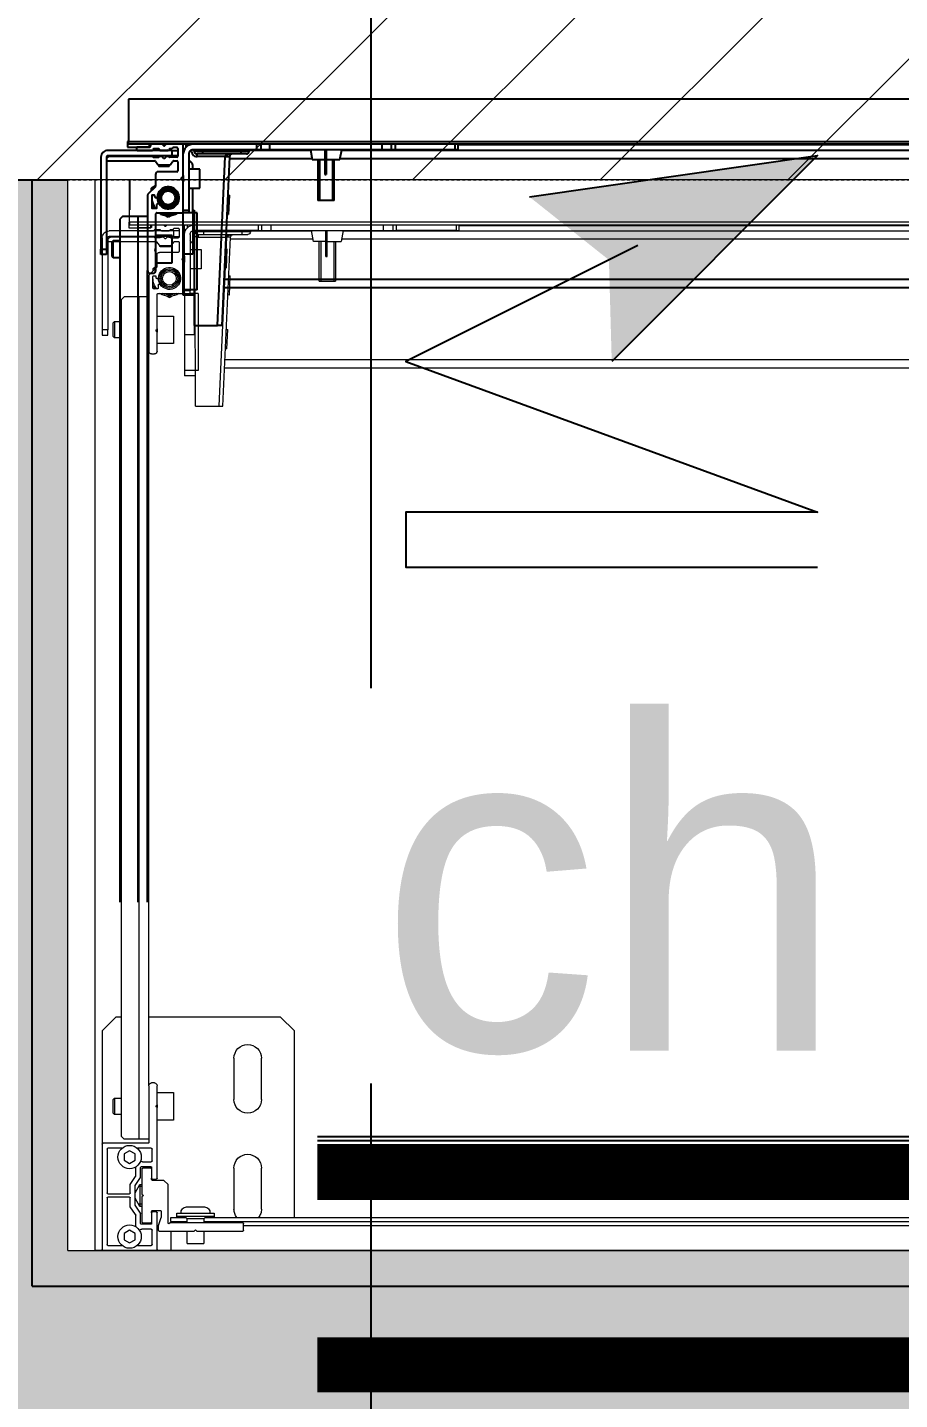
# Model space of a CAD drawing. Header units: centimetres. Extents: x 1724 to 19617, y -6503 to 8072.
# Drawn here: x 4539.5 to 4571.3, y 4684.1 to 4734.1 of the extents above; entities that cross this region are included whole.
import ezdxf

# ---------------------------------------------------------------- set-up
doc = ezdxf.new("R2010")
doc.units = ezdxf.units.CM
doc.linetypes.add('Style de ligne -13', pattern=[0.147638, 0.098425, -0.049213])
doc.linetypes.add('VW-01', pattern=[0.41656, 0.20828, -0.20828])
for name, color, linetype in [('B aménagement intérieur', 252, 'Continuous'), ('B Général', 252, 'Continuous'), ('C ANNOTATIONS-prestations', 252, 'Continuous'), ('D SURFACES-shab', 252, 'Continuous'), ('F REMPLISSAGE-vert clair', 252, 'Continuous'), ('F REMPLISSAGE-vert foncé', 252, 'Continuous'), ('MTI900_Alu', 252, 'Continuous'), ('prlm-CHAUFF', 30, 'Continuous'), ('prlm-ELEC-CFO', 1, 'Continuous'), ('prlm-GT', 242, 'Continuous'), ('prlm-MOD-PB', 123, 'Continuous'), ('prlm-VMC', 93, 'Continuous')]:
    doc.layers.add(name, color=color, linetype=linetype)
for name, color, linetype, lineweight in [('B Faux plafonds-1', 7, 'Continuous', 5), ('B GÈnÈral', 7, 'Continuous', 5), ('F REMPLISSAGE-vert clair-1', 7, 'Continuous', 5), ('F REMPLISSAGE-vert foncÈ', 7, 'Continuous', 5)]:
    doc.layers.add(name, color=color, linetype=linetype, lineweight=lineweight)
doc.layers.get('prlm-CHAUFF').off()
doc.styles.add('prlm-elec-cfo', font='comic.ttf', dxfattribs={"height": 12})
doc.styles.add('prlm-vmc', font='pala.ttf', dxfattribs={"height": 14})

# ---------------------------------------------------------------- blocks, each defined once
blk = doc.blocks.new('A n1.MTI900_Alu_390')
at = {"layer": 'MTI900_Alu', "color": 1, "linetype": 'Continuous'}
for p, q in [((-4.225, 0), (4.225, 0)), ((4.278, 0), (4.225, 0)), ((4.225, -0.07), (4.225, 0)), ((4.472, 0), (4.278, 0)), ((4.475, 0), (4.472, 0)), ((4.475, -0.003), (4.475, 0)), ((4.105, -0.025), (4.165, -0.025)), ((4.105, -0.025), (4.105, -0.07)), ((4.165, -0.07), (4.165, -0.025)), ((4.275, -0.003), (4.275, -0.137)), ((4.293, -0.021), (4.293, -0.074)), ((4.3467, -0.018), (4.296, -0.018)), ((4.355, -0.0385), (4.375, -0.0269)), ((4.355, -0.0615), (4.355, -0.0385)), ((4.375, -0.0269), (4.395, -0.0385)), ((4.395, -0.0385), (4.395, -0.0615)), ((4.454, -0.018), (4.4033, -0.018)), ((4.457, -0.191), (4.457, -0.021)), ((4.475, -0.387), (4.475, -0.003)), ((-3.96, -0.09), (3.96, -0.09)), ((3.96, -0.073), (3.96, -0.097)), ((4.13, -0.07), (3.963, -0.07)), ((3.963, -0.1), (4.229, -0.1)), ((4.105, -0.1), (4.105, -0.115)), ((4.135, -0.075), (4.13, -0.07)), ((4.14, -0.07), (4.135, -0.075)), ((4.267, -0.07), (4.14, -0.07)), ((4.165, -0.115), (4.165, -0.1)), ((4.225, -0.105), (4.225, -0.1)), ((4.235, -0.1), (4.235, -0.24)), ((4.2602, -0.1195), (4.2698, -0.0905)), ((4.27, -0.0895), (4.27, -0.073)), ((4.295, -0.137), (4.295, -0.098)), ((4.296, -0.077), (4.3306, -0.077)), ((4.298, -0.095), (4.332, -0.095)), ((4.327, -0.1), (4.298, -0.1)), ((4.335, -0.098), (4.335, -0.1341)), ((4.353, -0.0864), (4.353, -0.1286)), ((4.375, -0.0731), (4.355, -0.0615)), ((4.395, -0.0615), (4.375, -0.0731)), ((-4.105, -0.105), (4.105, -0.105)), ((-4.1, -0.12), (4.1, -0.12)), ((3.775, -0.12), (3.775, -0.8)), ((3.895, -0.15), (3.895, -0.3)), ((3.995, -0.3), (3.995, -0.15)), ((4.067, -0.12), (4.067, -0.125)), ((4.067, -0.125), (4.203, -0.125)), ((4.067, -0.125), (4.067, -0.135)), ((4.067, -0.135), (4.203, -0.135)), ((4.105, -0.115), (4.095, -0.125)), ((4.165, -0.115), (4.105, -0.115)), ((4.165, -0.105), (4.225, -0.105)), ((4.175, -0.125), (4.165, -0.115)), ((4.17, -0.12), (4.225, -0.12)), ((4.203, -0.125), (4.203, -0.12)), ((4.203, -0.135), (4.203, -0.125)), ((4.225, -0.105), (4.225, -0.12)), ((4.26, -0.142), (4.26, -0.1205)), ((4.292, -0.145), (4.263, -0.145)), ((4.278, -0.14), (4.292, -0.14)), ((4.295, -0.137), (4.295, -0.142)), ((4.33, -0.195), (4.33, -0.103)), ((4.3355, -0.1358), (4.3545, -0.1642)), ((4.3535, -0.1303), (4.3725, -0.1588)), ((4.1025, -0.158), (4.1675, -0.158)), ((4.33, -0.195), (4.325, -0.2)), ((4.325, -0.2), (4.33, -0.205)), ((4.3377, -0.16), (4.33, -0.16)), ((4.33, -0.1677), (4.3421, -0.1677)), ((4.3377, -0.16), (4.3377, -0.24)), ((4.355, -0.19), (4.3377, -0.16)), ((4.355, -0.1659), (4.355, -0.2341)), ((4.373, -0.1605), (4.373, -0.191)), ((4.454, -0.194), (4.376, -0.194)), ((4.235, -0.24), (4.25, -0.255)), ((4.33, -0.297), (4.33, -0.205)), ((4.33, -0.2323), (4.3421, -0.2323)), ((4.33, -0.24), (4.3377, -0.24)), ((4.3545, -0.2358), (4.335, -0.265)), ((4.3377, -0.24), (4.355, -0.21)), ((4.373, -0.2404), (4.3535, -0.2697)), ((4.373, -0.209), (4.373, -0.2404)), ((4.376, -0.206), (4.454, -0.206)), ((4.457, -0.369), (4.457, -0.209)), ((4.25, -0.255), (4.292, -0.255)), ((4.275, -0.263), (4.275, -0.52)), ((4.292, -0.26), (4.278, -0.26)), ((4.295, -0.258), (4.295, -0.263)), ((4.295, -0.302), (4.295, -0.263)), ((4.298, -0.3), (4.327, -0.3)), ((4.335, -0.265), (4.335, -0.302)), ((4.353, -0.2714), (4.353, -0.3036)), ((4.293, -0.326), (4.293, -0.369)), ((4.328, -0.323), (4.296, -0.323)), ((4.332, -0.305), (4.298, -0.305)), ((4.355, -0.3285), (4.375, -0.3169)), ((4.355, -0.3515), (4.355, -0.3285)), ((4.375, -0.3169), (4.395, -0.3285)), ((4.395, -0.3285), (4.395, -0.3515)), ((4.296, -0.372), (4.3467, -0.372)), ((4.305, -0.6), (4.305, -0.393)), ((4.308, -0.39), (4.472, -0.39)), ((4.375, -0.3631), (4.355, -0.3515)), ((4.395, -0.3515), (4.375, -0.3631)), ((4.4033, -0.372), (4.454, -0.372)), ((4.475, -0.8), (4.475, -0.387)), ((4.34, -0.405), (4.305, -0.405)), ((4.34, -0.405), (4.34, -3.475)), ((4.395, -0.405), (4.34, -0.405)), ((4.405, -0.415), (4.395, -0.405)), ((4.405, -0.415), (4.405, -3.465)), ((4.215, -0.475), (4.215, -0.575)), ((4.275, -0.475), (4.215, -0.475)), ((4.43, -0.495), (4.405, -0.495)), ((4.43, -0.495), (4.43, -0.555)), ((4.435, -0.5), (4.43, -0.495)), ((4.435, -0.55), (4.435, -0.5)), ((3.895, -0.55), (3.895, -0.7)), ((3.995, -0.7), (3.995, -0.55)), ((4.275, -0.52), (4.2779, -0.5229)), ((4.275, -0.52), (4.275, -0.53)), ((4.2779, -0.5271), (4.275, -0.53)), ((4.275, -0.53), (4.275, -0.6)), ((4.43, -0.555), (4.435, -0.55)), ((4.215, -0.575), (4.275, -0.575)), ((4.305, -0.6), (4.305, -3.277)), ((4.405, -0.555), (4.43, -0.555)), ((4.285, -0.61), (4.295, -0.61)), ((3.775, -0.8), (3.825, -0.85)), ((4.425, -0.85), (4.475, -0.8)), ((3.825, -0.85), (4.305, -0.85)), ((4.405, -0.85), (4.425, -0.85)), ((4.0071, -3.6913), (4.035, -3.077)), ((4.05, -3.077), (4.0221, -3.692)), ((4.035, -3.077), (4.05, -3.077)), ((4.1351, -3.077), (4.05, -3.077)), ((4.136, -3.497), (4.1351, -3.077)), ((4.1353, -3.187), (4.175, -3.187)), ((4.175, -3.187), (4.175, -3.207)), ((4.0287, -3.215), (-0.1325, -3.215)), ((4.0274, -3.245), (-0.1325, -3.245)), ((4.125, -3.207), (4.125, -3.487)), ((4.125, -3.207), (4.175, -3.207)), ((4.175, -3.207), (4.175, -3.337)), ((4.0173, -3.3556), (4.0205, -3.2854)), ((4.0255, -3.2857), (4.0205, -3.2854)), ((4.275, -3.277), (4.275, -3.3458)), ((4.295, -3.267), (4.285, -3.267)), ((4.305, -3.5528), (4.305, -3.277)), ((4.14, -3.337), (4.175, -3.337)), ((4.14, -3.487), (4.14, -3.337)), ((4.175, -3.337), (4.175, -3.487)), ((4.215, -3.305), (4.215, -3.405)), ((4.275, -3.305), (4.215, -3.305)), ((4.275, -3.3458), (4.275, -3.3582)), ((4.2759, -3.3479), (4.2779, -3.3499)), ((4.43, -3.325), (4.405, -3.325)), ((4.43, -3.325), (4.43, -3.385)), ((4.435, -3.33), (4.43, -3.325)), ((4.435, -3.38), (4.435, -3.33)), ((4.455, -3.355), (4.455, -3.335)), ((4.455, -3.335), (4.475, -3.335)), ((4.475, -3.335), (4.475, -3.355)), ((4.0173, -3.3556), (4.0223, -3.3558)), ((4.275, -3.3582), (4.275, -3.484)), ((4.2779, -3.3541), (4.2759, -3.3561)), ((4.405, -3.385), (4.43, -3.385)), ((4.43, -3.385), (4.435, -3.38)), ((4.455, -3.69), (4.455, -3.355)), ((4.475, -3.355), (4.455, -3.355)), ((4.475, -3.69), (4.475, -3.355)), ((4.215, -3.405), (4.275, -3.405)), ((4.0084, -3.5518), (4.0116, -3.4816)), ((4.0166, -3.4819), (4.0116, -3.4816)), ((4.125, -3.487), (4.14, -3.487)), ((4.14, -3.4972), (4.136, -3.497)), ((4.14, -3.487), (4.155, -3.487)), ((4.14, -3.487), (4.14, -3.577)), ((4.155, -3.487), (4.175, -3.487)), ((4.155, -3.497), (4.155, -3.487)), ((4.155, -3.702), (4.155, -3.497)), ((4.175, -3.497), (4.155, -3.497)), ((4.175, -3.487), (4.175, -3.49)), ((4.175, -3.49), (4.175, -3.6008)), ((4.272, -3.487), (4.178, -3.487)), ((4.22, -3.4778), (4.23, -3.472)), ((4.23, -3.472), (4.24, -3.4778)), ((4.34, -3.475), (4.305, -3.475)), ((4.395, -3.475), (4.34, -3.475)), ((4.395, -3.475), (4.405, -3.465)), ((3.625, -3.532), (3.685, -3.532)), ((3.625, -3.532), (3.625, -3.682)), ((3.6311, -3.682), (3.6311, -3.532)), ((3.6789, -3.682), (3.6789, -3.532)), ((3.685, -3.682), (3.685, -3.532)), ((4.195, -3.5614), (4.195, -3.5226)), ((4.268, -3.521), (4.2657, -3.521)), ((4.271, -3.507), (4.271, -3.518)), ((4.2729, -3.542), (4.276, -3.542)), ((4.287, -3.504), (4.274, -3.504)), ((4.279, -3.545), (4.279, -3.549)), ((4.2854, -3.504), (4.29, -3.5066)), ((4.29, -3.549), (4.29, -3.507)), ((4.0084, -3.5518), (4.0134, -3.552)), ((4.115, -3.577), (4.115, -3.647)), ((4.155, -3.577), (4.115, -3.577)), ((4.276, -3.627), (4.276, -3.5842)), ((4.2769, -3.5821), (4.3041, -3.5549)), ((4.2906, -3.577), (4.2806, -3.5828)), ((4.282, -3.552), (4.287, -3.552)), ((4.2906, -3.5684), (4.2906, -3.577)), ((3.655, -3.6411), (3.655, -3.6275)), ((3.66, -3.6275), (3.655, -3.6275)), ((3.655, -3.717), (3.655, -3.6411)), ((3.66, -3.6411), (3.655, -3.6411)), ((3.66, -3.6411), (3.66, -3.6275)), ((3.66, -3.717), (3.66, -3.6411)), ((4.115, -3.647), (4.155, -3.647)), ((4.14, -3.647), (4.14, -3.6567)), ((4.175, -3.6232), (4.175, -3.6008)), ((4.175, -3.6232), (4.175, -3.734)), ((4.1759, -3.6029), (4.1829, -3.6099)), ((4.1829, -3.6141), (4.1759, -3.6211)), ((4.195, -3.674), (4.195, -3.64)), ((4.198, -3.637), (4.266, -3.637)), ((3.6044, -3.685), (-0.15, -3.685)), ((3.605, -3.682), (3.598, -3.717)), ((3.655, -3.682), (3.605, -3.682)), ((3.705, -3.682), (3.66, -3.682)), ((3.712, -3.717), (3.705, -3.682)), ((4.0074, -3.685), (3.7056, -3.685)), ((4.007, -3.6925), (4.0071, -3.6913)), ((4.0071, -3.6913), (4.0221, -3.692)), ((4.0221, -3.692), (4.022, -3.6925)), ((4.0221, -3.692), (4.125, -3.692)), ((4.125, -3.692), (4.125, -3.702)), ((4.195, -3.722), (4.195, -3.693)), ((4.195, -3.695), (4.215, -3.695)), ((4.2109, -3.677), (4.198, -3.677)), ((4.198, -3.69), (4.2252, -3.69)), ((4.2221, -3.6633), (4.2134, -3.6757)), ((4.215, -3.695), (4.45, -3.695)), ((4.215, -3.695), (4.215, -3.715)), ((4.2654, -3.662), (4.2246, -3.662)), ((4.227, -3.657), (4.225, -3.659)), ((4.265, -3.659), (4.225, -3.659)), ((4.225, -3.659), (4.225, -3.662)), ((4.225, -3.69), (4.225, -3.695)), ((4.263, -3.657), (4.227, -3.657)), ((4.228, -3.692), (4.2367, -3.692)), ((4.2293, -3.657), (4.2293, -3.662)), ((4.2293, -3.69), (4.2293, -3.695)), ((4.2429, -3.6871), (4.2388, -3.6911)), ((4.2512, -3.6911), (4.2471, -3.6871)), ((4.2533, -3.692), (4.2625, -3.692)), ((4.2607, -3.657), (4.2607, -3.662)), ((4.2607, -3.69), (4.2607, -3.695)), ((4.265, -3.659), (4.263, -3.657)), ((4.265, -3.662), (4.265, -3.659)), ((4.265, -3.695), (4.265, -3.69)), ((4.2827, -3.69), (4.2653, -3.69)), ((4.2766, -3.6757), (4.2679, -3.6633)), ((4.452, -3.677), (4.2791, -3.677)), ((4.2855, -3.692), (4.445, -3.692)), ((4.455, -3.682), (4.455, -3.68)), ((-4.375, -3.737), (4.375, -3.737)), ((4.375, -3.747), (-4.375, -3.747)), ((-0.1667, -3.735), (3.175, -3.735)), ((-0.16, -3.715), (3.5984, -3.715)), ((3.175, -3.717), (3.185, -3.717)), ((3.175, -3.737), (3.175, -3.717)), ((3.185, -3.717), (3.4033, -3.717)), ((3.185, -3.717), (3.185, -3.737)), ((3.4033, -3.737), (3.4033, -3.717)), ((3.4033, -3.717), (3.4168, -3.717)), ((3.4168, -3.717), (3.45, -3.717)), ((3.4168, -3.717), (3.4168, -3.737)), ((3.45, -3.717), (3.86, -3.717)), ((3.45, -3.717), (3.45, -3.737)), ((3.7116, -3.715), (3.935, -3.715)), ((3.86, -3.717), (3.8932, -3.717)), ((3.86, -3.717), (3.86, -3.737)), ((3.8932, -3.717), (3.9067, -3.717)), ((3.8932, -3.737), (3.8932, -3.717)), ((3.9067, -3.717), (4.14, -3.717)), ((3.9067, -3.717), (3.9067, -3.737)), ((3.935, -3.717), (3.935, -3.712)), ((3.965, -3.712), (3.935, -3.712)), ((3.945, -3.702), (3.965, -3.702)), ((3.965, -3.702), (4.105, -3.702)), ((3.965, -3.712), (3.965, -3.702)), ((3.965, -3.712), (3.965, -3.717)), ((4.105, -3.712), (3.965, -3.712)), ((4.105, -3.702), (4.125, -3.702)), ((4.105, -3.712), (4.105, -3.702)), ((4.105, -3.717), (4.105, -3.712)), ((4.135, -3.712), (4.105, -3.712)), ((4.135, -3.712), (4.135, -3.717)), ((4.165, -3.7265), (4.165, -3.737)), ((4.175, -3.734), (4.175, -3.737)), ((4.215, -3.715), (4.195, -3.715)), ((4.198, -3.725), (4.212, -3.725)), ((4.215, -3.715), (4.45, -3.715)), ((4.215, -3.72), (4.2251, -3.72)), ((4.215, -3.722), (4.215, -3.72)), ((4.2249, -3.7161), (4.221, -3.72)), ((4.2287, -3.7161), (4.2249, -3.7161)), ((4.2595, -3.715), (4.231, -3.715)), ((4.2429, -3.7321), (4.2379, -3.737)), ((4.2486, -3.7335), (4.2414, -3.7335)), ((4.2521, -3.737), (4.2471, -3.7321)), ((4.2651, -3.7161), (4.2618, -3.7161)), ((4.269, -3.72), (4.2651, -3.7161)), ((4.2654, -3.72), (4.2826, -3.72)), ((4.342, -3.715), (4.2885, -3.715)), ((4.295, -3.734), (4.295, -3.73)), ((4.298, -3.727), (4.342, -3.727)), ((4.378, -3.727), (4.298, -3.727)), ((4.298, -3.727), (4.298, -3.737)), ((4.345, -3.724), (4.345, -3.718)), ((4.375, -3.737), (4.375, -3.747)), ((4.375, -3.747), (4.378, -3.747)), ((4.375, -3.792), (4.375, -3.747)), ((4.378, -3.747), (4.378, -3.727)), ((4.375, -3.902), (4.375, -3.792)), ((-4.375, -3.902), (4.375, -3.902))]:
    blk.add_line(p, q, dxfattribs=at)
for centre, radius in [((4.375, -0.05), 0.0425), ((4.375, -0.34), 0.0425), ((4.23, -3.542), 0.035), ((4.23, -3.542), 0.03), ((4.23, -3.542), 0.025)]:
    blk.add_circle(centre, radius, dxfattribs=at)
for centre, radius, start, end in [((4.278, -0.003), 0.003, 90, 180), ((4.472, -0.003), 0.003, 0, 90), ((4.296, -0.021), 0.003, 90, 180), ((4.3467, -0.021), 0.003, 84.5182, 90), ((4.4033, -0.021), 0.003, 90, 95.4818), ((4.454, -0.021), 0.003, 0, 90), ((3.963, -0.073), 0.003, 90, 180), ((3.963, -0.097), 0.003, 180, 270), ((4.232, -0.1), 0.003, 0, 180), ((4.267, -0.073), 0.003, 0, 90), ((4.267, -0.0895), 0.003, 341.5651, 0), ((4.296, -0.074), 0.003, 180, 270), ((4.298, -0.098), 0.003, 90, 180), ((4.298, -0.103), 0.003, 90, 180), ((4.327, -0.103), 0.003, 0, 90), ((4.3306, -0.067), 0.01, 270, 326.3475), ((4.332, -0.098), 0.003, 0, 90), ((3.945, -0.15), 0.05, 143.1301, 180), ((3.945, -0.15), 0.05, 0, 36.8699), ((4.1025, -0.138), 0.02, 171.3731, 270), ((4.1025, -0.133), 0.02, 185.7392, 187.1808), ((4.1675, -0.138), 0.02, 270, 8.6269), ((4.1675, -0.133), 0.02, 352.8192, 354.2608), ((4.263, -0.1205), 0.003, 161.5651, 180), ((4.263, -0.142), 0.003, 180, 270), ((4.278, -0.137), 0.003, 180, 270), ((4.292, -0.137), 0.003, 270, 0), ((4.292, -0.142), 0.003, 270, 0), ((4.338, -0.1341), 0.003, 180, 213.6901), ((4.356, -0.1286), 0.003, 180, 213.6901), ((4.352, -0.1659), 0.003, 0, 33.6901), ((4.37, -0.1605), 0.003, 0, 33.6901), ((4.376, -0.191), 0.003, 180, 270), ((4.454, -0.191), 0.003, 270, 0), ((4.352, -0.2341), 0.003, 326.3099, 0), ((4.376, -0.209), 0.003, 90, 180), ((4.454, -0.209), 0.003, 0, 90), ((3.945, -0.3), 0.05, 180, 0), ((4.278, -0.263), 0.003, 90, 180), ((4.292, -0.258), 0.003, 0, 90), ((4.292, -0.263), 0.003, 0, 90), ((4.298, -0.297), 0.003, 180, 270), ((4.327, -0.297), 0.003, 270, 0), ((4.356, -0.2714), 0.003, 146.3099, 180), ((4.296, -0.326), 0.003, 90, 180), ((4.298, -0.302), 0.003, 180, 270), ((4.328, -0.333), 0.01, 46.149, 90), ((4.332, -0.302), 0.003, 270, 0), ((4.296, -0.369), 0.003, 180, 270), ((4.308, -0.393), 0.003, 90, 180), ((4.3467, -0.369), 0.003, 270, 275.4818), ((4.4033, -0.369), 0.003, 264.5182, 270), ((4.454, -0.369), 0.003, 270, 0), ((4.472, -0.387), 0.003, 270, 0), ((3.945, -0.55), 0.05, 0, 180), ((4.2758, -0.525), 0.003, 315, 45), ((4.285, -0.6), 0.01, 180, 270), ((4.295, -0.6), 0.01, 270, 0), ((3.945, -0.7), 0.05, 180, 0), ((4.285, -3.277), 0.01, 90, 180), ((4.295, -3.277), 0.01, 0, 90), ((4.278, -3.3458), 0.003, 180, 225), ((4.2758, -3.352), 0.003, 315, 45), ((4.278, -3.3582), 0.003, 135, 180), ((4.178, -3.49), 0.003, 90, 180), ((4.23, -3.542), 0.065, 57.7958, 122.2042), ((4.23, -3.542), 0.06, 66.4435, 113.5565), ((4.272, -3.484), 0.003, 270, 0), ((4.23, -3.542), 0.04, 33.9272, 355.9994), ((4.2657, -3.518), 0.003, 213.9272, 270), ((4.23, -3.542), 0.04, 0, 33.9272), ((4.268, -3.518), 0.003, 270, 0), ((4.2729, -3.545), 0.003, 90, 175.9994), ((4.23, -3.542), 0.04, 355.9994, 0), ((4.274, -3.507), 0.003, 90, 180), ((4.276, -3.545), 0.003, 0, 90), ((4.23, -3.542), 0.06, 0, 39.2965), ((4.282, -3.549), 0.003, 180, 270), ((4.23, -3.542), 0.065, 22.6199, 35.7758), ((4.287, -3.507), 0.003, 0, 90), ((4.287, -3.549), 0.003, 270, 0), ((4.23, -3.542), 0.06, 351.491, 0), ((4.23, -3.542), 0.065, 315.0475, 333.838), ((4.279, -3.5842), 0.003, 135, 180), ((4.302, -3.5528), 0.003, 315, 0), ((4.178, -3.6008), 0.003, 180, 225), ((4.178, -3.6232), 0.003, 135, 180), ((4.1808, -3.612), 0.003, 315, 45), ((4.198, -3.64), 0.003, 90, 180), ((4.266, -3.627), 0.01, 270, 0), ((3.997, -3.692), 0.01, 270, 357.3974), ((4.125, -3.712), 0.02, 347.588, 90), ((4.16, -3.6567), 0.02, 180, 230.1159), ((4.1151, -3.7104), 0.05, 37.0861, 50.1159), ((4.198, -3.674), 0.003, 180, 270), ((4.198, -3.693), 0.003, 90, 180), ((4.2109, -3.674), 0.003, 270, 325.008), ((4.2246, -3.665), 0.003, 90, 145.008), ((4.2252, -3.693), 0.003, 19.4712, 90), ((4.2367, -3.689), 0.003, 270, 315), ((4.245, -3.6892), 0.003, 45, 135), ((4.2533, -3.689), 0.003, 225, 270), ((4.2653, -3.693), 0.003, 90, 160.5288), ((4.2654, -3.665), 0.003, 34.992, 90), ((4.2791, -3.674), 0.003, 214.992, 270), ((4.2827, -3.693), 0.003, 19.4712, 90), ((4.445, -3.682), 0.01, 270, 0), ((4.45, -3.69), 0.025, 270, 0), ((4.45, -3.69), 0.005, 270, 0), ((4.452, -3.68), 0.003, 0, 90), ((3.945, -3.712), 0.01, 90, 180), ((4.125, -3.712), 0.01, 0, 90), ((4.14, -3.702), 0.035, 270, 0), ((4.14, -3.702), 0.015, 270, 0), ((4.178, -3.734), 0.003, 180, 270), ((4.198, -3.722), 0.003, 180, 270), ((4.212, -3.722), 0.003, 270, 0), ((4.215, -3.715), 0.01, 353.9388, 0), ((4.2251, -3.717), 0.003, 270, 350.4059), ((4.231, -3.718), 0.003, 90, 170.4059), ((4.245, -3.7342), 0.003, 45, 135), ((4.2595, -3.718), 0.003, 9.5941, 90), ((4.2654, -3.717), 0.003, 189.5941, 270), ((4.275, -3.715), 0.01, 180, 186.0612), ((4.2826, -3.717), 0.003, 270, 350.4059), ((4.2885, -3.718), 0.003, 90, 170.4059), ((4.292, -3.734), 0.003, 270, 0), ((4.298, -3.73), 0.003, 90, 180), ((4.342, -3.718), 0.003, 0, 90), ((4.342, -3.724), 0.003, 270, 0)]:
    blk.add_arc(centre, radius, start, end, dxfattribs=at)
for centre, major_axis, ratio, start_param, end_param in [((3.997, -3.692), (-0.025, 0), 0.4, 1.570796, 3.096169), ((4.022, -3.6931), (-0.015, 0.0007), 0.045361, -1.568734, 0)]:
    blk.add_ellipse(centre, major_axis=major_axis, ratio=ratio, start_param=start_param, end_param=end_param, dxfattribs=at)
blk = doc.blocks.new('xi.CH')
at = {"layer": 'prlm-ELEC-CFO', "lineweight": 5}
blk.add_hatch(color=0, dxfattribs=at).paths.add_polyline_path([(-3, 6), (-0.103, 3.699), (0, 0), (7.5, 7.5)])
at = {"layer": 'prlm-ELEC-CFO', "color": 0}
for points in [[(-3, 6), (7.5, 7.5), (0, 0)], [(0.955, 4.227), (-7.5, 0), (7.5, -5.5), (-7.5, -5.5), (-7.5, -7.5), (7.5, -7.5)]]:
    blk.add_lwpolyline(points, dxfattribs=at)
blk = doc.blocks.new('G 100_80')
at = {"layer": 'B Général', "color": 7, "linetype": 'Continuous', "lineweight": 5}
blk.add_line((48.52, 43.75), (48.52, -43.75), dxfattribs=at)
at = {"layer": 'B Général', "color": 7, "linetype": 'Continuous', "lineweight": 5, "flags": 128}
blk.add_lwpolyline([(9.5, -45), (9.5, 45), (48.52, 45), (48.52, -45)], close=True, dxfattribs=at)
at = {"layer": 'C ANNOTATIONS-prestations', "lineweight": 5}
for p, q in [((9.5, 44.75), (9.5, 44.72)), ((9.53, 44.75), (9.5, 44.75)), ((9.5, 44.72), (9.5, 42.78)), ((13.37, 44.75), (9.53, 44.75)), ((9.68, 44.54), (9.68, 44.033)), ((11.41, 44.57), (9.71, 44.57)), ((11.44, 43.76), (11.44, 44.54)), ((11.56, 44.54), (11.56, 43.76)), ((13.19, 44.57), (11.59, 44.57)), ((13.22, 44.033), (13.22, 44.54)), ((17.5, 44.75), (13.37, 44.75)), ((13.4, 43.08), (13.4, 44.72)), ((18, 44.25), (17.5, 44.75)), ((43.05, 44.75), (42.85, 44.75)), ((42.85, 44.75), (42.85, 44.55)), ((42.85, 44.55), (43.05, 44.55)), ((46.4, 44.75), (43.05, 44.75)), ((43.05, 44.55), (43.05, 44.75)), ((46.4, 44.55), (43.05, 44.55)), ((46.27, 44.52), (46.27, 42.791)), ((46.32, 44.55), (46.3, 44.55)), ((13.55, 43.95), (13.65, 44.05)), ((13.65, 44.05), (44.15, 44.05)), ((14.45, 44.3), (14.5, 44.35)), ((15.05, 44.3), (14.45, 44.3)), ((14.45, 44.05), (14.45, 44.3)), ((14.5, 44.35), (15, 44.35)), ((15, 44.35), (15.05, 44.3)), ((15.05, 44.3), (15.05, 44.05)), ((18, 44.05), (18, 44.25)), ((42.75, 44.3), (42.8, 44.35)), ((43.35, 44.3), (42.75, 44.3)), ((42.75, 44.05), (42.75, 44.3)), ((42.8, 44.35), (43.3, 44.35)), ((43.3, 44.35), (43.35, 44.3)), ((43.35, 44.3), (43.35, 44.05)), ((44.15, 44.05), (44.25, 43.95)), ((46.42, 42.855), (46.42, 44.45)), ((46.45, 42.15), (46.45, 44.5)), ((46.65, 42.15), (46.65, 44.5)), ((9.885, 43.95), (9.769, 43.75)), ((9.769, 43.75), (9.885, 43.55)), ((10.115, 43.95), (9.885, 43.95)), ((9.885, 43.55), (10.115, 43.55)), ((10.231, 43.75), (10.115, 43.95)), ((10.115, 43.55), (10.231, 43.75)), ((10.364, 43.53), (10.786, 43.53)), ((10.803, 43.535), (11.088, 43.725)), ((10.858, 43.355), (11.142, 43.545)), ((11.1, 43.377), (11.4, 43.55)), ((11.105, 43.73), (11.41, 43.73)), ((11.159, 43.55), (11.841, 43.55)), ((11.59, 43.73), (11.904, 43.73)), ((11.6, 43.55), (11.9, 43.377)), ((11.858, 43.545), (12.15, 43.35)), ((11.904, 43.73), (12.197, 43.535)), ((12.214, 43.53), (12.536, 43.53)), ((12.785, 43.95), (12.669, 43.75)), ((12.669, 43.75), (12.785, 43.55)), ((13.015, 43.95), (12.785, 43.95)), ((12.785, 43.55), (13.015, 43.55)), ((13.131, 43.75), (13.015, 43.95)), ((13.015, 43.55), (13.131, 43.75)), ((13.55, 43.4), (13.55, 43.95)), ((44.25, 43.4), (44.25, 43.95)), ((46.97, 43.78), (46.77, 43.78)), ((46.77, 43.78), (46.77, 42.98)), ((46.87, 43.75), (46.87, -43.75)), ((46.97, 43.75), (46.87, 43.75)), ((46.97, 43.75), (46.97, 43.78)), ((46.97, -43.75), (46.97, 43.75)), ((46.97, 43.75), (47.42, 43.75)), ((9.68, 43.467), (9.68, 42.96)), ((10.27, 42.96), (10.27, 43.307)), ((10.45, 42.98), (10.45, 43.32)), ((10.48, 43.35), (10.841, 43.35)), ((10.5, 43.27), (10.5, 42.98)), ((11.45, 43.3), (10.53, 43.3)), ((11.9, 43.377), (11.1, 43.377)), ((11.1, 43.3), (11.1, 43.377)), ((11.177, 43.3), (11.177, 43.421)), ((11.5, 43.25), (11.45, 43.3)), ((11.55, 43.3), (11.5, 43.25)), ((12.47, 43.3), (11.55, 43.3)), ((11.823, 43.3), (11.823, 43.421)), ((11.9, 43.377), (11.9, 43.3)), ((12.15, 43.35), (12.52, 43.35)), ((12.5, 42.98), (12.5, 43.27)), ((12.55, 43.32), (12.55, 42.98)), ((12.73, 43.28), (12.73, 42.96)), ((13.22, 42.96), (13.22, 43.467)), ((15.5, 43.05), (13.43, 43.05)), ((13.55, 43.05), (13.55, 43.4)), ((13.55, 43.4), (44.25, 43.4)), ((15.5, 43.05), (42.27, 43.05)), ((18, 38.25), (18, 43.05)), ((45.028, 43.05), (42.27, 43.05)), ((44.25, 43.05), (44.25, 43.4)), ((45.321, 42.769), (45.049, 43.041)), ((46.65, 43.42), (46.65, 42.885)), ((46.74, 43.45), (46.68, 43.45)), ((46.77, 42.98), (46.77, 43.42)), ((9.5, 42.78), (9.5, 42.25)), ((9.53, 42.75), (10.87, 42.75)), ((9.71, 42.93), (10.24, 42.93)), ((10.2, 42.67), (10.2, 41.4)), ((10.23, 42.7), (10.395, 42.7)), ((10.405, 42.699), (10.695, 42.602)), ((10.87, 42.95), (10.48, 42.95)), ((10.92, 42.6), (10.705, 42.6)), ((10.87, 42.95), (10.92, 42.95)), ((10.9, 42.78), (10.9, 42.92)), ((10.95, 42.92), (10.95, 42.63)), ((12.05, 42.5), (12.05, 42.92)), ((12.08, 42.95), (12.13, 42.95)), ((12.1, 42.92), (12.1, 42.78)), ((12.52, 42.95), (12.13, 42.95)), ((12.13, 42.75), (14.7, 42.75)), ((12.76, 42.93), (13.19, 42.93)), ((14.25, 42.15), (14.25, 42.75)), ((14.7, 42.75), (14.729, 42.779)), ((14.8, 42.75), (14.7, 42.75)), ((14.771, 42.779), (14.8, 42.75)), ((14.8, 42.75), (15.5, 42.75)), ((15.25, 42.75), (15.25, 42.15)), ((15.6, 42.85), (15.6, 42.95)), ((42.17, 42.95), (42.17, 42.85)), ((42.27, 42.75), (42.958, 42.75)), ((42.55, 42.15), (42.55, 42.75)), ((43.082, 42.75), (42.958, 42.75)), ((42.979, 42.759), (42.999, 42.779)), ((43.041, 42.779), (43.061, 42.759)), ((43.082, 42.75), (44.34, 42.75)), ((43.55, 42.75), (43.55, 42.15)), ((44.37, 42.72), (44.37, 41.78)), ((44.566, 42.9), (44.54, 42.854)), ((44.54, 42.74), (44.54, 42.87)), ((44.57, 42.9), (44.99, 42.9)), ((44.68, 42.71), (44.57, 42.71)), ((44.71, 42.657), (44.71, 42.68)), ((44.92, 42.76), (44.92, 42.729)), ((44.99, 42.79), (44.95, 42.79)), ((45.02, 42.87), (45.02, 42.82)), ((45.27, 42.906), (45.184, 42.906)), ((45.328, 42.806), (45.27, 42.906)), ((45.77, 42.76), (45.342, 42.76)), ((45.87, 41.98), (45.87, 42.66)), ((46.07, 42.63), (46.09, 42.65)), ((46.07, 42.27), (46.07, 42.63)), ((46.07, 42.607), (46.12, 42.607)), ((46.09, 42.25), (46.09, 42.65)), ((46.09, 42.65), (46.12, 42.65)), ((46.12, 42.654), (46.12, 42.246)), ((46.257, 42.766), (46.133, 42.679)), ((46.371, 42.471), (46.42, 42.521)), ((46.4, 42.653), (46.4, 42.827)), ((46.4, 42.65), (46.45, 42.65)), ((46.4, 42.607), (46.45, 42.607)), ((46.42, 42.521), (46.42, 42.625)), ((46.65, 42.595), (46.65, 42.31)), ((46.661, 42.651), (46.7, 42.69)), ((46.661, 42.618), (46.661, 42.651)), ((46.7, 42.826), (46.7, 42.654)), ((46.77, 42.98), (46.87, 42.98)), ((46.84, 42.95), (46.8, 42.95)), ((46.821, 42.471), (46.87, 42.521)), ((9.5, 42.25), (9.5, -42.25)), ((10.2, 42.25), (9.5, 42.25)), ((10.5, 42.35), (11.9, 42.35)), ((10.5, 39.63), (10.5, 42.29)), ((10.55, 42.25), (10.5, 42.25)), ((10.55, 42.25), (10.55, 41.65)), ((10.55, 42.25), (10.7, 42.25)), ((10.7, 42.25), (10.7, 41.7)), ((10.7, 42.03), (10.75, 42.03)), ((10.75, 42.03), (10.75, 40.67)), ((10.75, 42.03), (10.85, 42.03)), ((10.85, 42.03), (10.85, 40.67)), ((12.05, 42.5), (11.9, 42.35)), ((15.25, 42.15), (14.25, 42.15)), ((43.55, 42.15), (42.55, 42.15)), ((44.278, 42.4), (44.22, 42.3)), ((44.22, 42.3), (44.278, 42.2)), ((46.07, 42.293), (46.12, 42.293)), ((46.09, 42.25), (46.07, 42.27)), ((46.12, 42.25), (46.09, 42.25)), ((46.133, 42.221), (46.257, 42.134)), ((46.27, 42.109), (46.27, 41.98)), ((46.42, 42.379), (46.371, 42.429)), ((46.4, 42.293), (46.45, 42.293)), ((46.4, 42.252), (46.4, 41.98)), ((46.45, 42.25), (46.4, 42.25)), ((46.42, 42.28), (46.42, 42.379)), ((46.65, 42.15), (46.45, 42.15)), ((46.45, 42.15), (46.45, 41.95)), ((46.65, 41.95), (46.65, 42.15)), ((46.661, 42.25), (46.661, 42.287)), ((46.7, 42.21), (46.661, 42.25)), ((46.7, 42.251), (46.7, 42.15)), ((46.7, 42.15), (46.72, 42.15)), ((46.75, 42.12), (46.75, 41.98)), ((46.87, 42.379), (46.821, 42.429)), ((46.835, 42.414), (46.835, 42.486)), ((9.75, 41.65), (9.75, 41.05)), ((9.75, 41.65), (10.2, 41.65)), ((10.5, 41.65), (10.65, 41.65)), ((10.65, 41.65), (10.75, 41.75)), ((10.65, 41.05), (10.65, 41.65)), ((11.08, 41.675), (11.08, 41.025)), ((41.57, 41.75), (41.37, 41.75)), ((41.37, 41.354), (41.37, 41.75)), ((42.87, 41.75), (41.57, 41.75)), ((41.57, 41.25), (41.57, 41.75)), ((44.37, 41.75), (42.87, 41.75)), ((42.87, 41.4), (42.87, 41.75)), ((44.4, 41.75), (44.37, 41.75)), ((44.37, 41.75), (44.37, 41.55)), ((44.37, 41.4), (44.37, 41.55)), ((44.37, 41.55), (44.47, 41.55)), ((44.4, 41.75), (45.508, 41.75)), ((44.47, 41.55), (44.47, 41.75)), ((46.52, 41.55), (44.47, 41.55)), ((45.114, 41.95), (44.726, 41.95)), ((45.27, 41.15), (45.27, 41.55)), ((45.732, 41.75), (45.508, 41.75)), ((45.529, 41.759), (45.599, 41.829)), ((45.641, 41.829), (45.711, 41.759)), ((45.732, 41.75), (46.84, 41.75)), ((46.24, 41.95), (45.9, 41.95)), ((45.97, 41.55), (45.97, 41.15)), ((46.72, 41.95), (46.43, 41.95)), ((46.87, 41.65), (46.765, 41.65)), ((46.87, 41.75), (46.84, 41.75)), ((10.2, 41.05), (9.75, 41.05)), ((10.25, 41.35), (10.2, 41.4)), ((10.2, 41.3), (10.25, 41.35)), ((10.2, 41.3), (10.2, 39.63)), ((10.65, 41.05), (10.5, 41.05)), ((10.55, 41.05), (10.55, -41.05)), ((10.75, 40.95), (10.65, 41.05)), ((40.27, 41.351), (44.47, 41.36)), ((40.27, 41.351), (40.27, 40.5)), ((44.37, 41.25), (41.57, 41.25)), ((44.37, 41.4), (42.87, 41.4)), ((44.37, 41.25), (44.37, 41.4)), ((45.27, 41.4), (44.37, 41.4)), ((44.47, 41.36), (44.472, 41.4)), ((45.97, 41.15), (45.27, 41.15)), ((46.067, 41.4), (45.97, 41.4)), ((46.42, 41.25), (46.42, 40.221)), ((46.52, 41.25), (46.42, 41.25)), ((46.52, 41.25), (46.52, 41.05)), ((46.52, 41.05), (46.52, 39.65)), ((46.52, 41.05), (46.62, 41.05)), ((46.67, 41.35), (46.62, 41.35)), ((46.62, 41.05), (46.62, 41.35)), ((46.62, 41.05), (46.67, 41.05)), ((46.62, 39.65), (46.62, 41.05)), ((46.67, 39.067), (46.67, 41.4)), ((10.7, 41), (10.7, -41)), ((10.75, 40.67), (10.7, 40.67)), ((10.85, 40.67), (10.75, 40.67)), ((46.42, 40.221), (40.27, 40.5)), ((40.27, 40.5), (40.27, 40.35)), ((40.27, 40.35), (46.413, 40.071)), ((41.65, 2.775), (41.65, 40.287)), ((41.95, 2.775), (41.95, 40.274)), ((42.354, 40.205), (42.357, 40.255)), ((42.354, 40.205), (43.056, 40.173)), ((43.058, 40.223), (43.056, 40.173)), ((44.316, 40.116), (44.319, 40.166)), ((44.316, 40.116), (45.018, 40.084)), ((45.02, 40.134), (45.018, 40.084)), ((46.35, 37.066), (46.35, 40.074)), ((46.413, 40.071), (46.42, 40.221)), ((46.413, 40.071), (46.425, 40.07)), ((46.425, 40.22), (46.42, 40.221)), ((10.23, 39.6), (10.47, 39.6)), ((10.4, 39.6), (10.4, -39.6)), ((12.5, 39.95), (11, 39.95)), ((16.5, 39.95), (15, 39.95)), ((46.52, 39.65), (46.52, 39.45)), ((46.52, 39.65), (46.62, 39.65)), ((46.67, 39.65), (46.62, 39.65)), ((46.62, 39.35), (46.62, 39.65)), ((46.62, 39.35), (46.67, 39.35)), ((46.65, 39.35), (46.65, 37.126)), ((46.87, 39.067), (46.67, 39.067)), ((46.67, 39.067), (46.67, 38.932)), ((11, 38.95), (12.5, 38.95)), ((15, 38.95), (16.5, 38.95)), ((46.67, 38.932), (46.67, 38.6)), ((46.67, 38.932), (46.87, 38.932)), ((46.67, 38.6), (46.67, 34.5)), ((46.67, 38.6), (46.87, 38.6)), ((17.5, 37.75), (18, 38.25)), ((10.7, 37.75), (17.5, 37.75)), ((46.27, 37.05), (46.67, 37.13)), ((46.27, 36.6), (46.27, 37.05)), ((44.82, 36.85), (44.82, 36.25)), ((44.82, 36.85), (46.27, 36.85)), ((46.27, 36.789), (44.82, 36.789)), ((45.725, 36.6), (45.725, 36.55)), ((45.725, 36.6), (45.861, 36.6)), ((45.725, 36.55), (45.861, 36.55)), ((45.861, 36.6), (45.861, 36.55)), ((45.861, 36.6), (46.67, 36.6)), ((45.861, 36.55), (46.67, 36.55)), ((46.27, 36.55), (46.27, 36.05)), ((46.27, 36.311), (44.82, 36.311)), ((46.27, 36.25), (44.82, 36.25)), ((46.67, 35.97), (46.27, 36.05)), ((46.35, 2.6), (46.35, 36.034)), ((46.65, 35.974), (46.65, 2.5)), ((46.67, 34.5), (46.87, 34.5)), ((46.67, 34.5), (46.67, 34.168)), ((46.87, 34.168), (46.67, 34.168)), ((46.67, 34.168), (46.67, 34.033)), ((46.67, 31.85), (46.67, 34.033)), ((46.67, 34.033), (46.87, 34.033)), ((46.67, 31.85), (46.67, 31.75)), ((46.87, 31.85), (46.67, 31.85)), ((46.67, 31.75), (46.87, 31.75)), ((46.85, 31.75), (46.85, 2.433))]:
    blk.add_line(p, q, dxfattribs=at)
at = {"layer": 'C ANNOTATIONS-prestations'}
blk.add_line((48.52, 43.75), (47.42, 43.75), dxfattribs=at)
at = {"layer": 'C ANNOTATIONS-prestations', "lineweight": 5, "flags": 128}
for points in [[(9.5, 44.72, -0.198912), (9.509, 44.741, -0.198912), (9.53, 44.75)], [(9.68, 44.54, -0.198912), (9.689, 44.561, -0.198912), (9.71, 44.57)], [(11.41, 44.57, -0.198912), (11.431, 44.561, -0.198912), (11.44, 44.54)], [(11.56, 44.54, -0.198912), (11.569, 44.561, -0.198912), (11.59, 44.57)], [(13.19, 44.57, -0.198912), (13.211, 44.561, -0.198912), (13.22, 44.54)], [(13.37, 44.75, -0.198912), (13.391, 44.741, -0.198912), (13.4, 44.72)], [(46.27, 44.52, -0.198912), (46.279, 44.541, -0.198912), (46.3, 44.55)], [(46.32, 44.55, -0.198912), (46.391, 44.521, -0.198912), (46.42, 44.45)], [(46.4, 44.75, -0.198912), (46.577, 44.677, -0.198912), (46.65, 44.5)], [(46.4, 44.55, -0.198912), (46.435, 44.535, -0.198912), (46.45, 44.5)], [(9.68, 44.03, -0.01196), (9.68, 44.031, -0.01196), (9.68, 44.033)], [(13.22, 44.033, -0.01196), (13.22, 44.031, -0.01196), (13.22, 44.03)], [(10.803, 43.535, -0.073633), (10.795, 43.531, -0.073633), (10.786, 43.53)], [(11.088, 43.725, -0.073633), (11.096, 43.729, -0.073633), (11.105, 43.73)], [(11.142, 43.545, -0.073633), (11.15, 43.549, -0.073633), (11.159, 43.55)], [(11.44, 43.76, -0.198912), (11.431, 43.739, -0.198912), (11.41, 43.73)], [(11.59, 43.73, -0.198912), (11.569, 43.739, -0.198912), (11.56, 43.76)], [(11.841, 43.55, -0.073633), (11.85, 43.549, -0.073633), (11.858, 43.545)], [(12.214, 43.53, -0.073633), (12.205, 43.531, -0.073633), (12.197, 43.535)], [(9.68, 43.467, -0.01196), (9.68, 43.469, -0.01196), (9.68, 43.47)], [(10.225, 43.39, -0.123554), (10.258, 43.354, -0.123554), (10.27, 43.307)], [(10.45, 43.32, -0.198912), (10.459, 43.341, -0.198912), (10.48, 43.35)], [(10.5, 43.27, -0.198912), (10.509, 43.291, -0.198912), (10.53, 43.3)], [(10.858, 43.355, -0.073633), (10.85, 43.351, -0.073633), (10.841, 43.35)], [(12.47, 43.3, -0.198912), (12.491, 43.291, -0.198912), (12.5, 43.27)], [(12.52, 43.35, -0.198912), (12.541, 43.341, -0.198912), (12.55, 43.32)], [(12.73, 43.28, -0.095961), (12.737, 43.318, -0.095961), (12.758, 43.35)], [(13.22, 43.47, -0.01196), (13.22, 43.469, -0.01196), (13.22, 43.467)], [(13.43, 43.05, -0.198912), (13.409, 43.059, -0.198912), (13.4, 43.08)], [(15.5, 43.05, -0.198912), (15.571, 43.021, -0.198912), (15.6, 42.95)], [(42.17, 42.95, -0.198912), (42.199, 43.021, -0.198912), (42.27, 43.05)], [(45.028, 43.05, -0.098491), (45.039, 43.048, -0.098491), (45.049, 43.041)], [(46.65, 43.42, -0.198912), (46.659, 43.441, -0.198912), (46.68, 43.45)], [(46.74, 43.45, -0.198912), (46.761, 43.441, -0.198912), (46.77, 43.42)], [(9.53, 42.75, -0.198912), (9.509, 42.759, -0.198912), (9.5, 42.78)], [(9.71, 42.93, -0.198912), (9.689, 42.939, -0.198912), (9.68, 42.96)], [(10.2, 42.67, -0.198912), (10.209, 42.691, -0.198912), (10.23, 42.7)], [(10.27, 42.96, -0.198912), (10.261, 42.939, -0.198912), (10.24, 42.93)], [(10.395, 42.7, -0.040241), (10.4, 42.7, -0.040241), (10.405, 42.699)], [(10.48, 42.95, -0.198912), (10.459, 42.959, -0.198912), (10.45, 42.98)], [(10.53, 42.95, -0.198912), (10.509, 42.959, -0.198912), (10.5, 42.98)], [(10.705, 42.6, -0.040241), (10.7, 42.6, -0.040241), (10.695, 42.602)], [(10.87, 42.95, -0.198912), (10.891, 42.941, -0.198912), (10.9, 42.92)], [(10.9, 42.78, -0.198912), (10.891, 42.759, -0.198912), (10.87, 42.75)], [(10.92, 42.95, -0.198912), (10.941, 42.941, -0.198912), (10.95, 42.92)], [(10.95, 42.63, -0.198912), (10.941, 42.609, -0.198912), (10.92, 42.6)], [(12.05, 42.92, -0.198912), (12.059, 42.941, -0.198912), (12.08, 42.95)], [(12.1, 42.92, -0.198912), (12.109, 42.941, -0.198912), (12.13, 42.95)], [(12.13, 42.75, -0.198912), (12.109, 42.759, -0.198912), (12.1, 42.78)], [(12.5, 42.98, -0.198912), (12.491, 42.959, -0.198912), (12.47, 42.95)], [(12.55, 42.98, -0.198912), (12.541, 42.959, -0.198912), (12.52, 42.95)], [(12.76, 42.93, -0.198912), (12.739, 42.939, -0.198912), (12.73, 42.96)], [(13.22, 42.96, -0.198912), (13.211, 42.939, -0.198912), (13.19, 42.93)], [(14.729, 42.779, -0.198912), (14.75, 42.788, -0.198912), (14.771, 42.779)], [(15.6, 42.85, -0.198912), (15.571, 42.779, -0.198912), (15.5, 42.75)], [(42.27, 42.75, -0.198912), (42.199, 42.779, -0.198912), (42.17, 42.85)], [(42.979, 42.759, -0.098491), (42.969, 42.752, -0.098491), (42.958, 42.75)], [(42.999, 42.779, -0.198912), (43.02, 42.788, -0.198912), (43.041, 42.779)], [(43.082, 42.75, -0.098491), (43.071, 42.752, -0.098491), (43.061, 42.759)], [(44.37, 41.954, -0.14145), (44.27, 42.3, -0.14145), (44.37, 42.646)], [(44.37, 42.06, -0.103148), (44.32, 42.3, -0.103148), (44.37, 42.54)], [(44.34, 42.75, -0.198912), (44.361, 42.741, -0.198912), (44.37, 42.72)], [(44.948, 42.699, -0.366532), (45.318, 42.338, -0.366532), (45.023, 41.914, -0.366532), (44.556, 42.135, -0.366532), (44.697, 42.632)], [(44.54, 42.87, -0.198912), (44.549, 42.891, -0.198912), (44.57, 42.9)], [(44.54, 42.764, -0.104675), (44.761, 42.879, -0.104675), (45.009, 42.893)], [(44.54, 42.827, -0.02871), (44.603, 42.867, -0.02871), (44.67, 42.9)], [(44.57, 42.71, -0.198912), (44.549, 42.719, -0.198912), (44.54, 42.74)], [(44.68, 42.71, -0.198912), (44.701, 42.701, -0.198912), (44.71, 42.68)], [(44.697, 42.632, -0.082935), (44.817, 42.687, -0.082935), (44.948, 42.699)], [(44.71, 42.657, -0.122946), (44.706, 42.643, -0.122946), (44.697, 42.632)], [(44.92, 42.76, -0.198912), (44.929, 42.781, -0.198912), (44.95, 42.79)], [(44.948, 42.699, -0.189855), (44.928, 42.709, -0.189855), (44.92, 42.729)], [(44.99, 42.9, -0.198912), (45.011, 42.891, -0.198912), (45.02, 42.87)], [(45.02, 42.82, -0.198912), (45.011, 42.799, -0.198912), (44.99, 42.79)], [(45.207, 42.883, -0.041018), (45.298, 42.829, -0.041018), (45.379, 42.76)], [(45.342, 42.76, -0.098491), (45.331, 42.762, -0.098491), (45.321, 42.769)], [(45.77, 42.76, -0.198912), (45.841, 42.731, -0.198912), (45.87, 42.66)], [(46.12, 42.654, -0.120588), (46.123, 42.668, -0.120588), (46.133, 42.679)], [(46.27, 42.791, -0.120588), (46.267, 42.777, -0.120588), (46.257, 42.766)], [(46.4, 42.827, -0.155096), (46.406, 42.844, -0.155096), (46.42, 42.855)], [(46.42, 42.625, -0.155096), (46.406, 42.636, -0.155096), (46.4, 42.653)], [(46.675, 42.855, -0.17724), (46.657, 42.866, -0.17724), (46.65, 42.885)], [(46.661, 42.651, -0.013224), (46.655, 42.65, -0.013224), (46.65, 42.65)], [(46.65, 42.595, -0.17724), (46.657, 42.614, -0.17724), (46.675, 42.625)], [(46.675, 42.855, -0.17724), (46.693, 42.845, -0.17724), (46.7, 42.826)], [(46.7, 42.654, -0.17724), (46.693, 42.635, -0.17724), (46.675, 42.625)], [(46.8, 42.95, -0.198912), (46.779, 42.959, -0.198912), (46.77, 42.98)], [(46.84, 42.95, -0.198912), (46.861, 42.941, -0.198912), (46.87, 42.92)], [(10.5, 42.29, -0.414214), (10.47, 42.32, -0.414214), (10.5, 42.35)], [(46.133, 42.221, -0.120588), (46.123, 42.232, -0.120588), (46.12, 42.246)], [(46.257, 42.134, -0.120588), (46.267, 42.123, -0.120588), (46.27, 42.109)], [(46.371, 42.429, -0.198912), (46.362, 42.45, -0.198912), (46.371, 42.471)], [(46.4, 42.252, -0.155096), (46.406, 42.269, -0.155096), (46.42, 42.28)], [(46.675, 42.28, -0.17724), (46.657, 42.291, -0.17724), (46.65, 42.31)], [(46.65, 42.25, -0.013224), (46.655, 42.25, -0.013224), (46.661, 42.25)], [(46.675, 42.28, -0.17724), (46.693, 42.27, -0.17724), (46.7, 42.251)], [(46.72, 42.15, -0.198912), (46.741, 42.141, -0.198912), (46.75, 42.12)], [(46.821, 42.429, -0.198912), (46.812, 42.45, -0.198912), (46.821, 42.471)], [(10.85, 41.873, -0.218554), (11.01, 41.827, -0.218554), (11.08, 41.675)], [(10.85, 41.874, -0.003145), (10.853, 41.874, -0.003145), (10.855, 41.874)], [(44.4, 41.75, -0.198912), (44.379, 41.759, -0.198912), (44.37, 41.78)], [(45.529, 41.759, -0.098491), (45.519, 41.752, -0.098491), (45.508, 41.75)], [(45.599, 41.829, -0.198912), (45.62, 41.838, -0.198912), (45.641, 41.829)], [(45.732, 41.75, -0.098491), (45.721, 41.752, -0.098491), (45.711, 41.759)], [(45.9, 41.95, -0.198912), (45.879, 41.959, -0.198912), (45.87, 41.98)], [(46.22, 41.472, -0.028434), (46.259, 41.513, -0.028434), (46.302, 41.55)], [(46.27, 41.98, -0.198912), (46.261, 41.959, -0.198912), (46.24, 41.95)], [(46.43, 41.95, -0.198912), (46.409, 41.959, -0.198912), (46.4, 41.98)], [(46.52, 41.75, -0.198912), (46.767, 41.648, -0.198912), (46.87, 41.4)], [(46.52, 41.55, -0.198912), (46.626, 41.506, -0.198912), (46.67, 41.4)], [(46.75, 41.98, -0.198912), (46.741, 41.959, -0.198912), (46.72, 41.95)], [(46.87, 41.78, -0.198912), (46.861, 41.759, -0.198912), (46.84, 41.75)], [(11.08, 41.025, -0.218554), (11.01, 40.873, -0.218554), (10.85, 40.827)], [(46.22, 41.472, -0.109774), (46.151, 41.419, -0.109774), (46.067, 41.4)], [(46.42, 41.25, -0.227222), (46.495, 41.406, -0.227222), (46.663, 41.445)], [(46.52, 41.25, -0.198912), (46.549, 41.321, -0.198912), (46.62, 41.35)], [(10.855, 40.827, -0.003145), (10.853, 40.826, -0.003145), (10.85, 40.826)], [(46.425, 40.07, -0.193016), (46.492, 40.04, -0.193016), (46.52, 39.97)], [(10.23, 39.6, -0.198912), (10.209, 39.609, -0.198912), (10.2, 39.63)], [(10.5, 39.63, -0.198912), (10.491, 39.609, -0.198912), (10.47, 39.6)], [(10.7, 39.85, -0.080612), (10.842, 39.924, -0.080612), (11, 39.95)], [(12.5, 39.95, -0.414214), (13, 39.45, -0.414214), (12.5, 38.95)], [(15, 38.95, -0.414214), (14.5, 39.45, -0.414214), (15, 39.95)], [(16.5, 39.95, -0.414214), (17, 39.45, -0.414214), (16.5, 38.95)], [(11, 38.95, -0.080612), (10.842, 38.976, -0.080612), (10.7, 39.05)], [(46.62, 39.35, -0.198912), (46.549, 39.379, -0.198912), (46.52, 39.45)]]:
    blk.add_lwpolyline(points, format="xyb", dxfattribs=at)
at = {"layer": 'C ANNOTATIONS-prestations', "lineweight": 5}
for centre, radius in [((10, 43.75), 0.425), ((12.9, 43.75), 0.425), ((44.92, 42.3), 0.35), ((44.92, 42.3), 0.3), ((44.92, 42.3), 0.25)]:
    blk.add_circle(centre, radius, dxfattribs=at)
for points, knots in [([(46.425, 40.07), (46.424, 40.07), (46.424, 40.071), (46.424, 40.072), (46.423, 40.074), (46.422, 40.083), (46.422, 40.103), (46.422, 40.13), (46.423, 40.182), (46.424, 40.218), (46.424, 40.219), (46.425, 40.22)], [0, 0, 0, 1, 2, 3, 4, 5, 6, 7, 8, 8, 9, 9, 9]), ([(46.425, 40.22), (46.425, 40.22), (46.437, 40.218), (46.454, 40.206), (46.467, 40.191), (46.48, 40.171), (46.491, 40.146), (46.501, 40.117), (46.513, 40.068), (46.52, 40.004), (46.52, 39.975), (46.52, 39.972), (46.52, 39.97)], [0, 0, 0, 1, 2, 3, 4, 5, 6, 7, 8, 9, 9, 10, 10, 10])]:
    blk.add_open_spline(points, degree=2, knots=knots, dxfattribs=at)

msp = doc.modelspace()

# ---------------------------------------------------------------- hatches: boundary and pattern name
at = {"layer": 'B Faux plafonds-1', "linetype": 'Continuous', "lineweight": 5, "true_color": 0xaaaaaa}
h = msp.add_hatch(dxfattribs=at)
h.set_pattern_fill('F_P__SOFFITE', color=253, style=0, pattern_type=2)
h.set_pattern_definition([(45, (0.0456, -2.7174), (-3.5277778, 3.3072917), [])])
h.paths.add_polyline_path([(4537.01, 4889.773), (4632.01, 4889.773), (4632.01, 4728.5), (4537.01, 4728.5)])

# ---------------------------------------------------------------- linework, layer by layer
at = {"layer": 'B aménagement intérieur', "color": 7, "linetype": 'Style de ligne -13', "lineweight": 5, "flags": 128}
msp.add_lwpolyline([(4537.01, 4889.773), (4632.01, 4889.773), (4632.01, 4728.5), (4537.01, 4728.5)], close=True, dxfattribs=at)
at = {"layer": 'B Général', "color": 98, "linetype": 'Continuous', "lineweight": 13, "true_color": 0x004400}
msp.add_line((4539.01, 4728.5), (4541.01, 4728.5), dxfattribs=at)
at = {"layer": 'D SURFACES-shab', "lineweight": 18, "flags": 128}
msp.add_lwpolyline([(4632.01, 4728.52), (4632.01, 4889.773), (4539.01, 4889.773), (4539.01, 4728.52)], close=True, dxfattribs=at)
at = {"layer": 'prlm-GT'}
msp.add_lwpolyline([(4540.965, 4685.324), (4641.965, 4685.261), (4641.965, 4643.438), (4540.965, 4643.501)], close=True, dxfattribs=at)
at = {"layer": 'prlm-MOD-PB', "const_width": 2}
msp.add_lwpolyline([(4540.965, 4692.337), (4540.965, 4685.324), (4580.965, 4685.324), (4580.965, 4692.337)], close=True, dxfattribs=at)
at = {"layer": 'prlm-VMC', "ltscale": 50}
msp.add_lwpolyline([(4552.061, 4675.699), (4552.061, 4757.634)], dxfattribs=at)

# ---------------------------------------------------------------- block references
at = {"layer": 'prlm-CHAUFF', "xscale": 9.999999999999975, "yscale": 9.999999999999975, "zscale": 9.999999999999975, "rotation": 179.9998846602292}
msp.add_blockref('A n1.MTI900_Alu_390', (4586.965, 4692.438), dxfattribs=at)
at = {"layer": 'prlm-ELEC-CFO'}
msp.add_blockref('xi.CH', (4560.822, 4721.896), dxfattribs=at)

# ---------------------------------------------------------------- next in the draw order: texts
at = {"layer": 'prlm-ELEC-CFO', "lineweight": 20, "insert": (4560.822, 4702.696), "char_height": 12, "attachment_point": 5, "line_spacing_factor": 0.8, "style": 'prlm-elec-cfo', "bg_fill": 3, "box_fill_scale": 1.1, "bg_fill_color": 256, "bg_fill_transparency": 0}
msp.add_mtext('ch', dxfattribs=at)
at = {"layer": 'prlm-VMC', "ltscale": 25, "insert": (4517.788, 4692.138), "char_height": 6, "width": 58.61474, "attachment_point": 5, "line_spacing_factor": 0.8, "style": 'prlm-vmc', "bg_fill": 2}
msp.add_mtext('Alizé H\\P10/45', dxfattribs=at)

# ---------------------------------------------------------------- next in the draw order: hatches: boundary and pattern name
at = {"layer": 'B GÈnÈral', "linetype": 'Continuous', "lineweight": 0, "true_color": 0xc0dcc0}
for points in [[(4539.71, 4688.2), (4541.01, 4689.5), (4541.01, 4728.5), (4534.01, 4728.5), (4534.01, 4640.45), (4541.01, 4640.45), (4541.01, 4682.5), (4539.71, 4683.8)], [(4539.71, 4688.2), (4539.71, 4683.8), (4541.01, 4682.5), (4642.01, 4682.5), (4642.01, 4689.5), (4541.01, 4689.5)]]:
    msp.add_hatch(color=9, dxfattribs=at).paths.add_polyline_path(points)

# ---------------------------------------------------------------- next in the draw order: linework, layer by layer
at = {"layer": 'B Général', "color": 98, "linetype": 'Continuous', "lineweight": 13, "true_color": 0x004400}
for q in [(4541.01, 4728.5), (4642.01, 4689.5)]:
    msp.add_line((4541.01, 4689.5), q, dxfattribs=at)
at = {"layer": 'B Général', "color": 1, "linetype": 'VW-01', "lineweight": 5, "true_color": 0xff0000, "flags": 128}
msp.add_lwpolyline([(4569.481, 5498.311, 0.297246), (3492.697, 4667.872), (3431.643, 4464.48)], format="xyb", dxfattribs=at)
at = {"layer": 'F REMPLISSAGE-vert clair'}
for q in [(4539.71, 4728.5), (4642.01, 4688.2)]:
    msp.add_line((4539.71, 4688.2), q, dxfattribs=at)
at = {"layer": 'F REMPLISSAGE-vert clair-1', "color": 9, "linetype": 'Continuous', "true_color": 0xc0dcc0}
for points in [[(4535.31, 4640.45), (4539.71, 4640.45), (4535.31, 4728.5), (4539.71, 4728.5)], [(4642.01, 4688.2), (4539.71, 4688.2), (4642.01, 4683.8), (4539.71, 4683.8)]]:
    msp.add_solid(points, dxfattribs=at)
at = {"layer": 'F REMPLISSAGE-vert foncÈ', "color": 54, "linetype": 'Continuous', "true_color": 0x99aa00}
for points in [[(4539.71, 4688.2), (4541.01, 4689.5), (4539.71, 4728.5), (4541.01, 4728.5)], [(4642.01, 4689.5), (4541.01, 4689.5), (4642.01, 4688.2), (4539.71, 4688.2)]]:
    msp.add_solid(points, dxfattribs=at)
at = {"layer": 'F REMPLISSAGE-vert foncé'}
for q in [(4539.71, 4728.5), (4642.01, 4688.2)]:
    msp.add_line((4539.71, 4688.2), q, dxfattribs=at)
at = {"layer": 'F REMPLISSAGE-vert foncé', "color": 98, "linetype": 'Continuous', "lineweight": 13, "true_color": 0x004400}
for q in [(4541.01, 4728.5), (4642.01, 4689.5)]:
    msp.add_line((4541.01, 4689.5), q, dxfattribs=at)

# ---------------------------------------------------------------- next in the draw order: block references
at = {"layer": 'B aménagement intérieur', "color": 7, "rotation": 90}
msp.add_blockref('G 100_80', (4587.01, 4680), dxfattribs=at)

doc.saveas('drawing.dxf')
